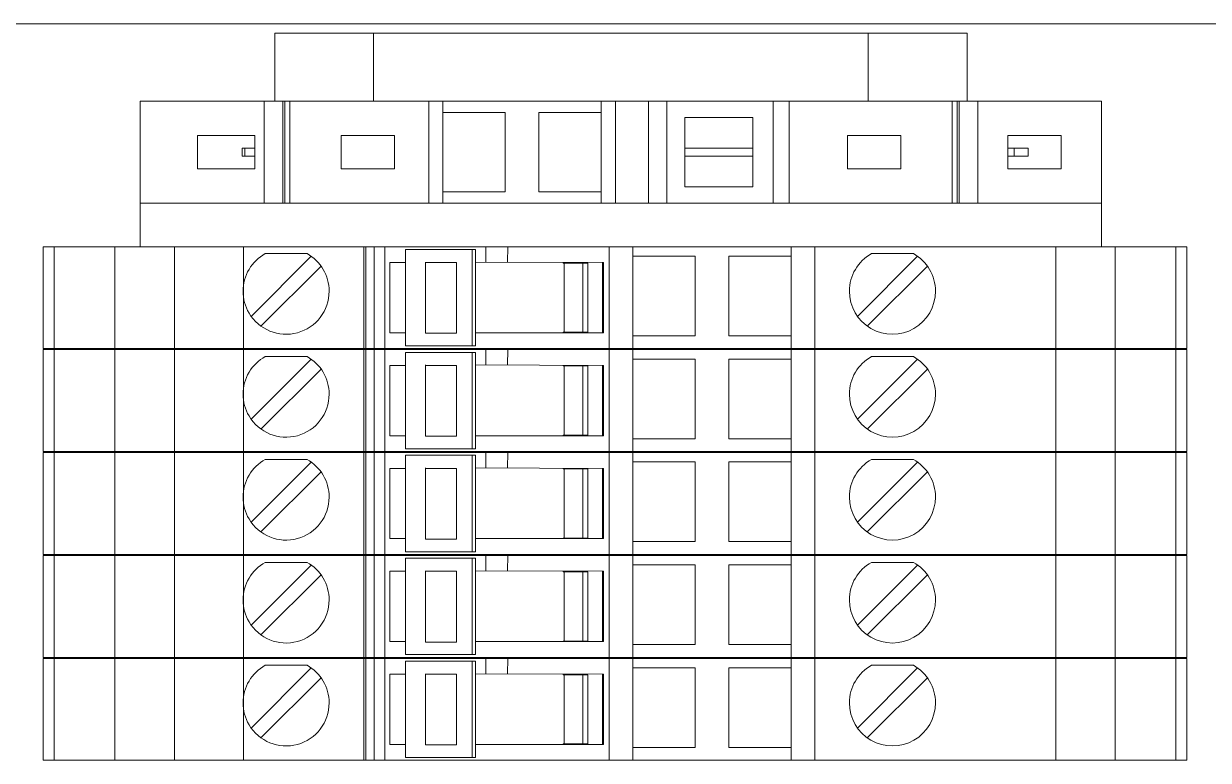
# Model space of a CAD drawing. Header units: millimetres. Extents: x 4962 to 7449, y 754 to 2938.
# Drawn here: x 5660.2 to 5720.1, y 2570.4 to 2607.6 of the extents above; entities that cross this region are included whole.
import ezdxf

# ---------------------------------------------------------------- set-up
doc = ezdxf.new("R2010")
doc.units = ezdxf.units.MM
doc.set_wipeout_variables(frame=1)
doc.layers.add('000-PI-Oprema', color=30, linetype='Continuous', lineweight=5)
doc.layers.add('002-PI-Kabelska kanalica', color=150, linetype='Continuous')

msp = doc.modelspace()

# ---------------------------------------------------------------- linework, layer by layer
at = {"color": 0, "linetype": 'ByBlock', "lineweight": 0}
for p, q in [((5672.896, 2603.669), (5672.896, 2607.11)), ((5672.896, 2607.11), (5707.896, 2607.11)), ((5677.896, 2607.11), (5677.896, 2603.669)), ((5702.896, 2607.11), (5702.896, 2603.669)), ((5707.896, 2607.11), (5707.896, 2603.669))]:
    msp.add_line(p, q, dxfattribs=at)
at = {"layer": '000-PI-Oprema', "color": 0, "linetype": 'ByBlock', "lineweight": 0}
for p, q in [((5661.196, 2591.169), (5661.196, 2596.319)), ((5661.744, 2596.319), (5661.744, 2591.169)), ((5664.821, 2591.169), (5664.821, 2596.319)), ((5672.413, 2595.969), (5672.413, 2595.969)), ((5674.53, 2595.969), (5672.413, 2595.969)), ((5674.53, 2595.969), (5674.53, 2595.969)), ((5703.063, 2595.969), (5705.18, 2595.969)), ((5703.063, 2595.969), (5703.063, 2595.969)), ((5705.18, 2595.969), (5705.18, 2595.969)), ((5715.373, 2591.169), (5715.373, 2596.319)), ((5718.449, 2596.319), (5718.449, 2591.169)), ((5718.996, 2591.169), (5718.996, 2596.319)), ((5674.742, 2595.834), (5671.706, 2592.799)), ((5672.201, 2592.304), (5675.237, 2595.339)), ((5674.742, 2595.834), (5674.742, 2595.834)), ((5675.237, 2595.339), (5675.237, 2595.339)), ((5677.396, 2592.769), (5677.396, 2595.369)), ((5677.396, 2595.369), (5677.396, 2595.369)), ((5679.509, 2595.519), (5678.721, 2595.519)), ((5678.721, 2595.519), (5678.721, 2595.519)), ((5678.721, 2591.969), (5678.721, 2595.519)), ((5680.516, 2591.944), (5680.516, 2595.544)), ((5682.083, 2595.519), (5680.516, 2595.519)), ((5682.083, 2595.519), (5682.083, 2591.994)), ((5689.521, 2595.519), (5683.038, 2595.544)), ((5683.038, 2595.494), (5683.038, 2591.994)), ((5687.471, 2595.519), (5687.471, 2595.494)), ((5688.471, 2595.494), (5687.471, 2595.494)), ((5687.535, 2591.994), (5687.535, 2595.494)), ((5688.471, 2591.969), (5688.471, 2595.519)), ((5688.721, 2595.494), (5688.471, 2595.494)), ((5688.721, 2595.494), (5688.721, 2595.494)), ((5688.721, 2591.994), (5688.721, 2595.494)), ((5689.471, 2595.519), (5689.471, 2591.969)), ((5689.521, 2595.519), (5689.521, 2595.519)), ((5689.521, 2591.969), (5689.521, 2595.519)), ((5690.996, 2595.844), (5690.996, 2595.844)), ((5690.996, 2595.844), (5694.146, 2595.844)), ((5694.146, 2595.844), (5694.146, 2591.819)), ((5694.146, 2595.844), (5694.146, 2595.844)), ((5695.846, 2591.819), (5695.846, 2595.844)), ((5695.846, 2595.844), (5695.846, 2595.844)), ((5695.846, 2595.844), (5698.996, 2595.844)), ((5698.996, 2595.844), (5698.996, 2595.844)), ((5700.196, 2595.369), (5700.196, 2592.769)), ((5700.196, 2595.369), (5700.196, 2595.369)), ((5705.392, 2595.834), (5702.356, 2592.799)), ((5702.851, 2592.304), (5705.887, 2595.339)), ((5671.706, 2592.799), (5671.706, 2592.799)), ((5672.201, 2592.304), (5672.201, 2592.304)), ((5677.396, 2592.769), (5677.396, 2592.769)), ((5700.196, 2592.769), (5700.196, 2592.769)), ((5679.509, 2591.969), (5678.721, 2591.969)), ((5678.721, 2591.969), (5678.721, 2591.969)), ((5680.516, 2591.944), (5681.925, 2591.944)), ((5681.925, 2591.944), (5682.083, 2591.944)), ((5682.083, 2591.994), (5682.083, 2591.944)), ((5683.038, 2591.309), (5683.038, 2591.994)), ((5689.521, 2591.969), (5683.038, 2591.969)), ((5688.471, 2591.994), (5687.471, 2591.994)), ((5687.471, 2591.994), (5687.471, 2591.969)), ((5688.721, 2591.994), (5688.471, 2591.994)), ((5688.721, 2591.994), (5688.721, 2591.994)), ((5689.521, 2591.969), (5689.521, 2591.969)), ((5690.996, 2591.819), (5690.996, 2591.819)), ((5694.146, 2591.819), (5690.996, 2591.819)), ((5694.146, 2591.819), (5694.146, 2591.819)), ((5698.996, 2591.819), (5695.846, 2591.819)), ((5695.846, 2591.819), (5695.846, 2591.819)), ((5698.996, 2591.819), (5698.996, 2591.819)), ((5661.196, 2591.169), (5671.596, 2591.169)), ((5661.196, 2585.969), (5661.196, 2591.119)), ((5683.571, 2591.119), (5661.196, 2591.119)), ((5661.744, 2591.119), (5661.744, 2585.969)), ((5664.821, 2585.969), (5664.821, 2591.119)), ((5667.821, 2585.969), (5667.821, 2591.119)), ((5671.321, 2585.969), (5671.321, 2591.119)), ((5689.796, 2591.169), (5671.596, 2591.169)), ((5677.396, 2585.969), (5677.396, 2591.119)), ((5677.496, 2591.169), (5677.496, 2591.169)), ((5677.496, 2591.119), (5677.496, 2591.119)), ((5677.496, 2591.119), (5677.496, 2585.969)), ((5677.924, 2591.119), (5677.924, 2585.969)), ((5678.466, 2585.969), (5678.466, 2591.119)), ((5682.88, 2591.309), (5679.509, 2591.309)), ((5679.509, 2591.309), (5679.509, 2591.309)), ((5680.146, 2591.169), (5680.146, 2591.169)), ((5680.146, 2591.119), (5680.146, 2591.119)), ((5683.038, 2591.309), (5682.88, 2591.309)), ((5683.571, 2591.119), (5683.571, 2591.119)), ((5683.571, 2591.119), (5683.576, 2591.119)), ((5683.571, 2590.342), (5683.571, 2591.119)), ((5683.576, 2591.119), (5684.671, 2591.119)), ((5684.671, 2591.119), (5684.668, 2590.338)), ((5684.671, 2591.119), (5684.671, 2591.119)), ((5689.796, 2591.119), (5684.671, 2591.119)), ((5685.196, 2591.169), (5685.196, 2591.169)), ((5685.196, 2591.119), (5685.196, 2591.119)), ((5690.996, 2591.169), (5689.796, 2591.169)), ((5690.996, 2591.119), (5689.796, 2591.119)), ((5689.796, 2591.119), (5689.796, 2585.969)), ((5690.996, 2591.169), (5698.996, 2591.169)), ((5690.996, 2591.169), (5690.996, 2591.169)), ((5690.996, 2591.119), (5690.996, 2591.119)), ((5690.996, 2591.119), (5698.996, 2591.119)), ((5690.996, 2591.119), (5690.996, 2585.969)), ((5700.196, 2591.169), (5698.996, 2591.169)), ((5698.996, 2591.169), (5698.996, 2591.169)), ((5698.996, 2591.119), (5698.996, 2591.119)), ((5700.196, 2591.119), (5698.996, 2591.119)), ((5698.996, 2585.969), (5698.996, 2591.119)), ((5718.996, 2591.169), (5700.196, 2591.169)), ((5718.996, 2591.119), (5700.196, 2591.119)), ((5700.196, 2585.969), (5700.196, 2591.119)), ((5712.373, 2585.969), (5712.373, 2591.119)), ((5715.373, 2585.969), (5715.373, 2591.119)), ((5718.996, 2591.169), (5718.314, 2591.169)), ((5718.449, 2591.119), (5718.449, 2585.969)), ((5718.996, 2585.969), (5718.996, 2591.119)), ((5674.742, 2590.634), (5671.706, 2587.599)), ((5672.413, 2590.769), (5672.413, 2590.769)), ((5674.53, 2590.769), (5672.413, 2590.769)), ((5674.53, 2590.769), (5674.53, 2590.769)), ((5674.742, 2590.634), (5674.742, 2590.634)), ((5682.88, 2590.979), (5679.509, 2590.979)), ((5679.509, 2586.109), (5679.509, 2590.979)), ((5679.509, 2590.979), (5679.509, 2590.979)), ((5683.038, 2590.979), (5682.88, 2590.979)), ((5682.88, 2590.979), (5682.88, 2586.109)), ((5683.038, 2590.979), (5683.038, 2590.294)), ((5690.996, 2590.644), (5690.996, 2590.644)), ((5690.996, 2590.644), (5694.146, 2590.644)), ((5694.146, 2590.644), (5694.146, 2586.619)), ((5694.146, 2590.644), (5694.146, 2590.644)), ((5695.846, 2586.619), (5695.846, 2590.644)), ((5695.846, 2590.644), (5695.846, 2590.644)), ((5695.846, 2590.644), (5698.996, 2590.644)), ((5698.996, 2590.644), (5698.996, 2590.644)), ((5705.392, 2590.634), (5702.356, 2587.599)), ((5703.063, 2590.769), (5705.18, 2590.769)), ((5703.063, 2590.769), (5703.063, 2590.769)), ((5705.18, 2590.769), (5705.18, 2590.769)), ((5672.201, 2587.104), (5675.237, 2590.139)), ((5675.237, 2590.139), (5675.237, 2590.139)), ((5677.396, 2587.569), (5677.396, 2590.169)), ((5677.396, 2590.169), (5677.396, 2590.169)), ((5679.509, 2590.319), (5678.721, 2590.319)), ((5678.721, 2590.319), (5678.721, 2590.319)), ((5678.721, 2586.769), (5678.721, 2590.319)), ((5680.516, 2586.744), (5680.516, 2590.344)), ((5682.083, 2590.319), (5680.516, 2590.319)), ((5682.083, 2590.319), (5682.083, 2586.794)), ((5689.521, 2590.319), (5683.038, 2590.344)), ((5683.038, 2590.294), (5683.038, 2586.794)), ((5687.471, 2590.319), (5687.471, 2590.294)), ((5688.471, 2590.294), (5687.471, 2590.294)), ((5687.535, 2586.794), (5687.535, 2590.294)), ((5688.471, 2586.769), (5688.471, 2590.319)), ((5688.721, 2590.294), (5688.471, 2590.294)), ((5688.721, 2590.294), (5688.721, 2590.294)), ((5688.721, 2586.794), (5688.721, 2590.294)), ((5689.471, 2590.319), (5689.471, 2586.769)), ((5689.521, 2590.319), (5689.521, 2590.319)), ((5689.521, 2586.769), (5689.521, 2590.319)), ((5700.196, 2590.169), (5700.196, 2587.569)), ((5700.196, 2590.169), (5700.196, 2590.169)), ((5702.851, 2587.104), (5705.887, 2590.139)), ((5671.706, 2587.599), (5671.706, 2587.599)), ((5677.396, 2587.569), (5677.396, 2587.569)), ((5700.196, 2587.569), (5700.196, 2587.569)), ((5672.201, 2587.104), (5672.201, 2587.104)), ((5679.509, 2586.769), (5678.721, 2586.769)), ((5678.721, 2586.769), (5678.721, 2586.769)), ((5680.516, 2586.744), (5681.925, 2586.744)), ((5681.925, 2586.744), (5682.083, 2586.744)), ((5682.083, 2586.794), (5682.083, 2586.744)), ((5683.038, 2586.109), (5683.038, 2586.794)), ((5689.521, 2586.769), (5683.038, 2586.769)), ((5688.471, 2586.794), (5687.471, 2586.794)), ((5687.471, 2586.794), (5687.471, 2586.769)), ((5688.721, 2586.794), (5688.471, 2586.794)), ((5688.721, 2586.794), (5688.721, 2586.794)), ((5689.521, 2586.769), (5689.521, 2586.769)), ((5690.996, 2586.619), (5690.996, 2586.619)), ((5694.146, 2586.619), (5690.996, 2586.619)), ((5694.146, 2586.619), (5694.146, 2586.619)), ((5698.996, 2586.619), (5695.846, 2586.619)), ((5695.846, 2586.619), (5695.846, 2586.619)), ((5698.996, 2586.619), (5698.996, 2586.619)), ((5661.196, 2585.969), (5671.596, 2585.969)), ((5661.196, 2580.769), (5661.196, 2585.919)), ((5683.571, 2585.919), (5661.196, 2585.919)), ((5661.744, 2585.919), (5661.744, 2580.769)), ((5664.821, 2580.769), (5664.821, 2585.919)), ((5667.821, 2580.769), (5667.821, 2585.919)), ((5671.321, 2580.769), (5671.321, 2585.919)), ((5689.796, 2585.969), (5671.596, 2585.969)), ((5677.396, 2580.769), (5677.396, 2585.919)), ((5677.496, 2585.969), (5677.496, 2585.969)), ((5677.496, 2585.919), (5677.496, 2585.919)), ((5677.496, 2585.919), (5677.496, 2580.769)), ((5677.924, 2585.919), (5677.924, 2580.769)), ((5678.466, 2580.769), (5678.466, 2585.919)), ((5682.88, 2586.109), (5679.509, 2586.109)), ((5679.509, 2586.109), (5679.509, 2586.109)), ((5682.88, 2585.779), (5679.509, 2585.779)), ((5679.509, 2580.909), (5679.509, 2585.779)), ((5679.509, 2585.779), (5679.509, 2585.779)), ((5680.146, 2585.969), (5680.146, 2585.969)), ((5680.146, 2585.919), (5680.146, 2585.919)), ((5683.038, 2586.109), (5682.88, 2586.109)), ((5683.038, 2585.779), (5682.88, 2585.779)), ((5682.88, 2585.779), (5682.88, 2580.909)), ((5683.038, 2585.779), (5683.038, 2585.094)), ((5683.571, 2585.919), (5683.571, 2585.919)), ((5683.571, 2585.919), (5683.576, 2585.919)), ((5683.571, 2585.142), (5683.571, 2585.919)), ((5683.576, 2585.919), (5684.671, 2585.919)), ((5684.671, 2585.919), (5684.668, 2585.138)), ((5684.671, 2585.919), (5684.671, 2585.919)), ((5689.796, 2585.919), (5684.671, 2585.919)), ((5685.196, 2585.969), (5685.196, 2585.969)), ((5685.196, 2585.919), (5685.196, 2585.919)), ((5690.996, 2585.969), (5689.796, 2585.969)), ((5690.996, 2585.919), (5689.796, 2585.919)), ((5689.796, 2585.919), (5689.796, 2580.769)), ((5690.996, 2585.969), (5698.996, 2585.969)), ((5690.996, 2585.969), (5690.996, 2585.969)), ((5690.996, 2585.919), (5690.996, 2585.919)), ((5690.996, 2585.919), (5698.996, 2585.919)), ((5690.996, 2585.919), (5690.996, 2580.769)), ((5700.196, 2585.969), (5698.996, 2585.969)), ((5698.996, 2585.969), (5698.996, 2585.969)), ((5698.996, 2585.919), (5698.996, 2585.919)), ((5700.196, 2585.919), (5698.996, 2585.919)), ((5698.996, 2580.769), (5698.996, 2585.919)), ((5718.996, 2585.969), (5700.196, 2585.969)), ((5718.996, 2585.919), (5700.196, 2585.919)), ((5700.196, 2580.769), (5700.196, 2585.919)), ((5712.373, 2580.769), (5712.373, 2585.919)), ((5715.373, 2580.769), (5715.373, 2585.919)), ((5718.996, 2585.969), (5718.314, 2585.969)), ((5718.449, 2585.919), (5718.449, 2580.769)), ((5718.996, 2580.769), (5718.996, 2585.919)), ((5674.742, 2585.434), (5671.706, 2582.399)), ((5672.413, 2585.569), (5672.413, 2585.569)), ((5674.53, 2585.569), (5672.413, 2585.569)), ((5674.53, 2585.569), (5674.53, 2585.569)), ((5674.742, 2585.434), (5674.742, 2585.434)), ((5679.509, 2585.119), (5678.721, 2585.119)), ((5678.721, 2585.119), (5678.721, 2585.119)), ((5678.721, 2581.569), (5678.721, 2585.119)), ((5680.516, 2581.544), (5680.516, 2585.144)), ((5682.083, 2585.119), (5680.516, 2585.119)), ((5682.083, 2585.119), (5682.083, 2581.594)), ((5689.521, 2585.119), (5683.038, 2585.144)), ((5683.038, 2585.094), (5683.038, 2581.594)), ((5687.471, 2585.119), (5687.471, 2585.094)), ((5688.471, 2585.094), (5687.471, 2585.094)), ((5687.535, 2581.594), (5687.535, 2585.094)), ((5688.471, 2581.569), (5688.471, 2585.119)), ((5688.721, 2585.094), (5688.471, 2585.094)), ((5688.721, 2585.094), (5688.721, 2585.094)), ((5688.721, 2581.594), (5688.721, 2585.094)), ((5689.471, 2585.119), (5689.471, 2581.569)), ((5689.521, 2585.119), (5689.521, 2585.119)), ((5689.521, 2581.569), (5689.521, 2585.119)), ((5690.996, 2585.444), (5690.996, 2585.444)), ((5690.996, 2585.444), (5694.146, 2585.444)), ((5694.146, 2585.444), (5694.146, 2581.419)), ((5694.146, 2585.444), (5694.146, 2585.444)), ((5695.846, 2581.419), (5695.846, 2585.444)), ((5695.846, 2585.444), (5695.846, 2585.444)), ((5695.846, 2585.444), (5698.996, 2585.444)), ((5698.996, 2585.444), (5698.996, 2585.444)), ((5705.392, 2585.434), (5702.356, 2582.399)), ((5703.063, 2585.569), (5705.18, 2585.569)), ((5703.063, 2585.569), (5703.063, 2585.569)), ((5705.18, 2585.569), (5705.18, 2585.569)), ((5672.201, 2581.904), (5675.237, 2584.939)), ((5675.237, 2584.939), (5675.237, 2584.939)), ((5677.396, 2582.369), (5677.396, 2584.969)), ((5677.396, 2584.969), (5677.396, 2584.969)), ((5700.196, 2584.969), (5700.196, 2582.369)), ((5700.196, 2584.969), (5700.196, 2584.969)), ((5702.851, 2581.904), (5705.887, 2584.939)), ((5671.706, 2582.399), (5671.706, 2582.399)), ((5677.396, 2582.369), (5677.396, 2582.369)), ((5700.196, 2582.369), (5700.196, 2582.369)), ((5672.201, 2581.904), (5672.201, 2581.904)), ((5679.509, 2581.569), (5678.721, 2581.569)), ((5678.721, 2581.569), (5678.721, 2581.569)), ((5680.516, 2581.544), (5681.925, 2581.544)), ((5681.925, 2581.544), (5682.083, 2581.544)), ((5682.083, 2581.594), (5682.083, 2581.544)), ((5683.038, 2580.909), (5683.038, 2581.594)), ((5689.521, 2581.569), (5683.038, 2581.569)), ((5688.471, 2581.594), (5687.471, 2581.594)), ((5687.471, 2581.594), (5687.471, 2581.569)), ((5688.721, 2581.594), (5688.471, 2581.594)), ((5688.721, 2581.594), (5688.721, 2581.594)), ((5689.521, 2581.569), (5689.521, 2581.569)), ((5682.88, 2580.909), (5679.509, 2580.909)), ((5679.509, 2580.909), (5679.509, 2580.909)), ((5683.038, 2580.909), (5682.88, 2580.909)), ((5690.996, 2581.419), (5690.996, 2581.419)), ((5694.146, 2581.419), (5690.996, 2581.419)), ((5694.146, 2581.419), (5694.146, 2581.419)), ((5698.996, 2581.419), (5695.846, 2581.419)), ((5695.846, 2581.419), (5695.846, 2581.419)), ((5698.996, 2581.419), (5698.996, 2581.419)), ((5661.196, 2580.769), (5671.596, 2580.769)), ((5661.196, 2575.569), (5661.196, 2580.719)), ((5683.571, 2580.719), (5661.196, 2580.719)), ((5661.744, 2580.719), (5661.744, 2575.569)), ((5664.821, 2575.569), (5664.821, 2580.719)), ((5667.821, 2575.569), (5667.821, 2580.719)), ((5671.321, 2575.569), (5671.321, 2580.719)), ((5689.796, 2580.769), (5671.596, 2580.769)), ((5672.413, 2580.369), (5672.413, 2580.369)), ((5674.53, 2580.369), (5672.413, 2580.369)), ((5674.53, 2580.369), (5674.53, 2580.369)), ((5677.396, 2575.569), (5677.396, 2580.719)), ((5677.496, 2580.769), (5677.496, 2580.769)), ((5677.496, 2580.719), (5677.496, 2580.719)), ((5677.496, 2580.719), (5677.496, 2575.569)), ((5677.924, 2580.719), (5677.924, 2575.569)), ((5678.466, 2575.569), (5678.466, 2580.719)), ((5682.88, 2580.579), (5679.509, 2580.579)), ((5679.509, 2575.709), (5679.509, 2580.579)), ((5679.509, 2580.579), (5679.509, 2580.579)), ((5680.146, 2580.769), (5680.146, 2580.769)), ((5680.146, 2580.719), (5680.146, 2580.719)), ((5683.038, 2580.579), (5682.88, 2580.579)), ((5682.88, 2580.579), (5682.88, 2575.709)), ((5683.038, 2580.579), (5683.038, 2579.894)), ((5683.571, 2580.719), (5683.571, 2580.719)), ((5683.571, 2580.719), (5683.576, 2580.719)), ((5683.571, 2579.942), (5683.571, 2580.719)), ((5683.576, 2580.719), (5684.671, 2580.719)), ((5684.671, 2580.719), (5684.668, 2579.938)), ((5684.671, 2580.719), (5684.671, 2580.719)), ((5689.796, 2580.719), (5684.671, 2580.719)), ((5685.196, 2580.769), (5685.196, 2580.769)), ((5685.196, 2580.719), (5685.196, 2580.719)), ((5690.996, 2580.769), (5689.796, 2580.769)), ((5690.996, 2580.719), (5689.796, 2580.719)), ((5689.796, 2580.719), (5689.796, 2575.569)), ((5690.996, 2580.769), (5698.996, 2580.769)), ((5690.996, 2580.769), (5690.996, 2580.769)), ((5690.996, 2580.719), (5690.996, 2580.719)), ((5690.996, 2580.719), (5698.996, 2580.719)), ((5690.996, 2580.719), (5690.996, 2575.569)), ((5700.196, 2580.769), (5698.996, 2580.769)), ((5698.996, 2580.769), (5698.996, 2580.769)), ((5698.996, 2580.719), (5698.996, 2580.719)), ((5700.196, 2580.719), (5698.996, 2580.719)), ((5698.996, 2575.569), (5698.996, 2580.719)), ((5718.996, 2580.769), (5700.196, 2580.769)), ((5718.996, 2580.719), (5700.196, 2580.719)), ((5700.196, 2575.569), (5700.196, 2580.719)), ((5703.063, 2580.369), (5705.18, 2580.369)), ((5703.063, 2580.369), (5703.063, 2580.369)), ((5705.18, 2580.369), (5705.18, 2580.369)), ((5712.373, 2575.569), (5712.373, 2580.719)), ((5715.373, 2575.569), (5715.373, 2580.719)), ((5718.996, 2580.769), (5718.314, 2580.769)), ((5718.449, 2580.719), (5718.449, 2575.569)), ((5718.996, 2575.569), (5718.996, 2580.719)), ((5674.742, 2580.234), (5671.706, 2577.199)), ((5672.201, 2576.704), (5675.237, 2579.739)), ((5674.742, 2580.234), (5674.742, 2580.234)), ((5675.237, 2579.739), (5675.237, 2579.739)), ((5677.396, 2577.169), (5677.396, 2579.769)), ((5677.396, 2579.769), (5677.396, 2579.769)), ((5679.509, 2579.919), (5678.721, 2579.919)), ((5678.721, 2579.919), (5678.721, 2579.919)), ((5678.721, 2576.369), (5678.721, 2579.919)), ((5680.516, 2576.344), (5680.516, 2579.944)), ((5682.083, 2579.919), (5680.516, 2579.919)), ((5682.083, 2579.919), (5682.083, 2576.394)), ((5689.521, 2579.919), (5683.038, 2579.944)), ((5683.038, 2579.894), (5683.038, 2576.394)), ((5687.471, 2579.919), (5687.471, 2579.894)), ((5688.471, 2579.894), (5687.471, 2579.894)), ((5687.535, 2576.394), (5687.535, 2579.894)), ((5688.471, 2576.369), (5688.471, 2579.919)), ((5688.721, 2579.894), (5688.471, 2579.894)), ((5688.721, 2579.894), (5688.721, 2579.894)), ((5688.721, 2576.394), (5688.721, 2579.894)), ((5689.471, 2579.919), (5689.471, 2576.369)), ((5689.521, 2579.919), (5689.521, 2579.919)), ((5689.521, 2576.369), (5689.521, 2579.919)), ((5690.996, 2580.244), (5690.996, 2580.244)), ((5690.996, 2580.244), (5694.146, 2580.244)), ((5694.146, 2580.244), (5694.146, 2576.219)), ((5694.146, 2580.244), (5694.146, 2580.244)), ((5695.846, 2576.219), (5695.846, 2580.244)), ((5695.846, 2580.244), (5695.846, 2580.244)), ((5695.846, 2580.244), (5698.996, 2580.244)), ((5698.996, 2580.244), (5698.996, 2580.244)), ((5700.196, 2579.769), (5700.196, 2577.169)), ((5700.196, 2579.769), (5700.196, 2579.769)), ((5705.392, 2580.234), (5702.356, 2577.199)), ((5702.851, 2576.704), (5705.887, 2579.739)), ((5671.706, 2577.199), (5671.706, 2577.199)), ((5672.201, 2576.704), (5672.201, 2576.704)), ((5677.396, 2577.169), (5677.396, 2577.169)), ((5700.196, 2577.169), (5700.196, 2577.169)), ((5679.509, 2576.369), (5678.721, 2576.369)), ((5678.721, 2576.369), (5678.721, 2576.369)), ((5680.516, 2576.344), (5681.925, 2576.344)), ((5681.925, 2576.344), (5682.083, 2576.344)), ((5682.083, 2576.394), (5682.083, 2576.344)), ((5683.038, 2575.709), (5683.038, 2576.394)), ((5689.521, 2576.369), (5683.038, 2576.369)), ((5688.471, 2576.394), (5687.471, 2576.394)), ((5687.471, 2576.394), (5687.471, 2576.369)), ((5688.721, 2576.394), (5688.471, 2576.394)), ((5688.721, 2576.394), (5688.721, 2576.394)), ((5689.521, 2576.369), (5689.521, 2576.369)), ((5690.996, 2576.219), (5690.996, 2576.219)), ((5694.146, 2576.219), (5690.996, 2576.219)), ((5694.146, 2576.219), (5694.146, 2576.219)), ((5698.996, 2576.219), (5695.846, 2576.219)), ((5695.846, 2576.219), (5695.846, 2576.219)), ((5698.996, 2576.219), (5698.996, 2576.219)), ((5661.196, 2575.569), (5671.596, 2575.569)), ((5661.196, 2570.369), (5661.196, 2575.519)), ((5683.571, 2575.519), (5661.196, 2575.519)), ((5661.744, 2575.519), (5661.744, 2570.369)), ((5664.821, 2570.369), (5664.821, 2575.519)), ((5667.821, 2570.369), (5667.821, 2575.519)), ((5671.321, 2570.369), (5671.321, 2575.519)), ((5689.796, 2575.569), (5671.596, 2575.569)), ((5677.396, 2570.369), (5677.396, 2575.519)), ((5677.496, 2575.569), (5677.496, 2575.569)), ((5677.496, 2575.519), (5677.496, 2575.519)), ((5677.496, 2575.519), (5677.496, 2570.369)), ((5677.924, 2575.519), (5677.924, 2570.369)), ((5678.466, 2570.369), (5678.466, 2575.519)), ((5682.88, 2575.709), (5679.509, 2575.709)), ((5679.509, 2575.709), (5679.509, 2575.709)), ((5680.146, 2575.569), (5680.146, 2575.569)), ((5680.146, 2575.519), (5680.146, 2575.519)), ((5683.038, 2575.709), (5682.88, 2575.709)), ((5683.571, 2575.519), (5683.571, 2575.519)), ((5683.571, 2575.519), (5683.576, 2575.519)), ((5683.571, 2574.742), (5683.571, 2575.519)), ((5683.576, 2575.519), (5684.671, 2575.519)), ((5684.671, 2575.519), (5684.668, 2574.738)), ((5684.671, 2575.519), (5684.671, 2575.519)), ((5689.796, 2575.519), (5684.671, 2575.519)), ((5685.196, 2575.569), (5685.196, 2575.569)), ((5685.196, 2575.519), (5685.196, 2575.519)), ((5690.996, 2575.569), (5689.796, 2575.569)), ((5690.996, 2575.519), (5689.796, 2575.519)), ((5689.796, 2575.519), (5689.796, 2570.369)), ((5690.996, 2575.569), (5698.996, 2575.569)), ((5690.996, 2575.569), (5690.996, 2575.569)), ((5690.996, 2575.519), (5690.996, 2575.519)), ((5690.996, 2575.519), (5698.996, 2575.519)), ((5690.996, 2575.519), (5690.996, 2570.369)), ((5700.196, 2575.569), (5698.996, 2575.569)), ((5698.996, 2575.569), (5698.996, 2575.569)), ((5698.996, 2575.519), (5698.996, 2575.519)), ((5700.196, 2575.519), (5698.996, 2575.519)), ((5698.996, 2570.369), (5698.996, 2575.519)), ((5718.996, 2575.569), (5700.196, 2575.569)), ((5718.996, 2575.519), (5700.196, 2575.519)), ((5700.196, 2570.369), (5700.196, 2575.519)), ((5712.373, 2570.369), (5712.373, 2575.519)), ((5715.373, 2570.369), (5715.373, 2575.519)), ((5718.996, 2575.569), (5718.314, 2575.569)), ((5718.449, 2575.519), (5718.449, 2570.369)), ((5718.996, 2570.369), (5718.996, 2575.519)), ((5674.742, 2575.034), (5671.706, 2571.999)), ((5672.413, 2575.169), (5672.413, 2575.169)), ((5674.53, 2575.169), (5672.413, 2575.169)), ((5674.53, 2575.169), (5674.53, 2575.169)), ((5674.742, 2575.034), (5674.742, 2575.034)), ((5682.88, 2575.379), (5679.509, 2575.379)), ((5679.509, 2570.509), (5679.509, 2575.379)), ((5679.509, 2575.379), (5679.509, 2575.379)), ((5683.038, 2575.379), (5682.88, 2575.379)), ((5682.88, 2575.379), (5682.88, 2570.509)), ((5683.038, 2575.379), (5683.038, 2574.694)), ((5690.996, 2575.044), (5690.996, 2575.044)), ((5690.996, 2575.044), (5694.146, 2575.044)), ((5694.146, 2575.044), (5694.146, 2571.019)), ((5694.146, 2575.044), (5694.146, 2575.044)), ((5695.846, 2571.019), (5695.846, 2575.044)), ((5695.846, 2575.044), (5695.846, 2575.044)), ((5695.846, 2575.044), (5698.996, 2575.044)), ((5698.996, 2575.044), (5698.996, 2575.044)), ((5705.392, 2575.034), (5702.356, 2571.999)), ((5703.063, 2575.169), (5705.18, 2575.169)), ((5703.063, 2575.169), (5703.063, 2575.169)), ((5705.18, 2575.169), (5705.18, 2575.169)), ((5672.201, 2571.504), (5675.237, 2574.539)), ((5675.237, 2574.539), (5675.237, 2574.539)), ((5677.396, 2571.969), (5677.396, 2574.569)), ((5677.396, 2574.569), (5677.396, 2574.569)), ((5679.509, 2574.719), (5678.721, 2574.719)), ((5678.721, 2574.719), (5678.721, 2574.719)), ((5678.721, 2571.169), (5678.721, 2574.719)), ((5680.516, 2571.144), (5680.516, 2574.744)), ((5682.083, 2574.719), (5680.516, 2574.719)), ((5682.083, 2574.719), (5682.083, 2571.194)), ((5689.521, 2574.719), (5683.038, 2574.744)), ((5683.038, 2574.694), (5683.038, 2571.194)), ((5687.471, 2574.719), (5687.471, 2574.694)), ((5688.471, 2574.694), (5687.471, 2574.694)), ((5687.535, 2571.194), (5687.535, 2574.694)), ((5688.471, 2571.169), (5688.471, 2574.719)), ((5688.721, 2574.694), (5688.471, 2574.694)), ((5688.721, 2574.694), (5688.721, 2574.694)), ((5688.721, 2571.194), (5688.721, 2574.694)), ((5689.471, 2574.719), (5689.471, 2571.169)), ((5689.521, 2574.719), (5689.521, 2574.719)), ((5689.521, 2571.169), (5689.521, 2574.719)), ((5700.196, 2574.569), (5700.196, 2571.969)), ((5700.196, 2574.569), (5700.196, 2574.569)), ((5702.851, 2571.504), (5705.887, 2574.539)), ((5671.706, 2571.999), (5671.706, 2571.999)), ((5677.396, 2571.969), (5677.396, 2571.969)), ((5700.196, 2571.969), (5700.196, 2571.969)), ((5672.201, 2571.504), (5672.201, 2571.504)), ((5679.509, 2571.169), (5678.721, 2571.169)), ((5678.721, 2571.169), (5678.721, 2571.169)), ((5680.516, 2571.144), (5681.925, 2571.144)), ((5681.925, 2571.144), (5682.083, 2571.144)), ((5682.083, 2571.194), (5682.083, 2571.144)), ((5683.038, 2570.509), (5683.038, 2571.194)), ((5689.521, 2571.169), (5683.038, 2571.169)), ((5688.471, 2571.194), (5687.471, 2571.194)), ((5687.471, 2571.194), (5687.471, 2571.169)), ((5688.721, 2571.194), (5688.471, 2571.194)), ((5688.721, 2571.194), (5688.721, 2571.194)), ((5689.521, 2571.169), (5689.521, 2571.169)), ((5690.996, 2571.019), (5690.996, 2571.019)), ((5694.146, 2571.019), (5690.996, 2571.019)), ((5694.146, 2571.019), (5694.146, 2571.019)), ((5698.996, 2571.019), (5695.846, 2571.019)), ((5695.846, 2571.019), (5695.846, 2571.019)), ((5698.996, 2571.019), (5698.996, 2571.019)), ((5661.196, 2570.369), (5671.596, 2570.369)), ((5689.796, 2570.369), (5671.596, 2570.369)), ((5677.496, 2570.369), (5677.496, 2570.369)), ((5682.88, 2570.509), (5679.509, 2570.509)), ((5679.509, 2570.509), (5679.509, 2570.509)), ((5680.146, 2570.369), (5680.146, 2570.369)), ((5683.038, 2570.509), (5682.88, 2570.509)), ((5685.196, 2570.369), (5685.196, 2570.369)), ((5690.996, 2570.369), (5689.796, 2570.369)), ((5690.996, 2570.369), (5698.996, 2570.369)), ((5690.996, 2570.369), (5690.996, 2570.369)), ((5700.196, 2570.369), (5698.996, 2570.369)), ((5698.996, 2570.369), (5698.996, 2570.369)), ((5718.996, 2570.369), (5700.196, 2570.369)), ((5718.996, 2570.369), (5718.314, 2570.369))]:
    msp.add_line(p, q, dxfattribs=at)
for centre, start, end in [((5673.471, 2594.069), 119.12459, 149.54968), ((5673.471, 2594.069), 0.00002, 60.87541), ((5704.121, 2594.069), 119.12459, 179.99998), ((5704.121, 2594.069), 0.00002, 60.87541), ((5673.471, 2594.069), 210.45028, 0.00002), ((5704.121, 2594.069), 179.99998, 0.00002), ((5673.471, 2588.869), 119.12459, 149.54968), ((5673.471, 2588.869), 0.00002, 60.87541), ((5704.121, 2588.869), 119.12459, 179.99998), ((5704.121, 2588.869), 0.00002, 60.87541), ((5673.471, 2588.869), 210.45028, 0.00002), ((5704.121, 2588.869), 179.99998, 0.00002), ((5673.471, 2583.669), 119.12459, 149.54968), ((5673.471, 2583.669), 0.00002, 60.87541), ((5704.121, 2583.669), 119.12459, 179.99998), ((5704.121, 2583.669), 0.00002, 60.87541), ((5673.471, 2583.669), 210.45028, 0.00002), ((5704.121, 2583.669), 179.99998, 0.00002), ((5673.471, 2578.469), 119.12459, 149.54968), ((5673.471, 2578.469), 0.00002, 60.87541), ((5704.121, 2578.469), 119.12459, 179.99998), ((5704.121, 2578.469), 0.00002, 60.87541), ((5673.471, 2578.469), 210.45028, 0.00002), ((5704.121, 2578.469), 179.99998, 0.00002), ((5673.471, 2573.269), 119.12459, 149.54968), ((5673.471, 2573.269), 0.00002, 60.87541), ((5704.121, 2573.269), 119.12459, 179.99998), ((5704.121, 2573.269), 0.00002, 60.87541), ((5673.471, 2573.269), 210.45028, 0.00002), ((5704.121, 2573.269), 179.99998, 0.00002)]:
    msp.add_arc(centre, 2.175, start, end, dxfattribs=at)
for centre, start_param, end_param in [((5673.471, 2594.069), -2.102255, -1.570796), ((5673.471, 2594.069), -1.570796, -1.039338), ((5673.471, 2588.869), -2.102255, -1.570796), ((5673.471, 2588.869), -1.570796, -1.039338), ((5673.471, 2583.669), -2.102255, -1.570796), ((5673.471, 2583.669), -1.570796, -1.039338), ((5673.471, 2578.469), -2.102255, -1.570796), ((5673.471, 2578.469), -1.570796, -1.039338), ((5673.471, 2573.269), -2.102255, -1.570796), ((5673.471, 2573.269), -1.570796, -1.039338)]:
    msp.add_ellipse(centre, major_axis=(0, -2.175), ratio=1, start_param=start_param, end_param=end_param, dxfattribs=at)
at = {"layer": '002-PI-Kabelska kanalica', "color": 0, "linetype": 'ByBlock', "lineweight": 0}
msp.add_line((5236.271, 2607.585), (7279.271, 2607.585), dxfattribs=at)

# ---------------------------------------------------------------- next in the draw order: wipeouts: each hides what was drawn before it
at = {"color": 7}
msp.add_wipeout([(5666.096, 2596.319), (5714.696, 2596.319), (5714.696, 2603.669), (5666.096, 2603.669)], dxfattribs=at).dxf.layer = '000-PI-Oprema'

# ---------------------------------------------------------------- next in the draw order: linework, layer by layer
at = {"layer": '000-PI-Oprema', "color": 7}
for p, q in [((5666.096, 2596.319), (5666.096, 2603.669)), ((5672.362, 2603.669), (5672.362, 2598.519)), ((5673.298, 2603.669), (5673.298, 2598.519)), ((5673.399, 2598.519), (5673.399, 2603.669)), ((5673.657, 2598.519), (5673.657, 2603.669)), ((5680.678, 2603.669), (5680.678, 2598.519)), ((5681.396, 2603.669), (5681.396, 2603.094)), ((5689.396, 2603.094), (5689.396, 2603.669)), ((5690.115, 2603.669), (5690.115, 2598.519)), ((5691.787, 2598.519), (5691.787, 2603.669)), ((5692.712, 2598.519), (5692.712, 2603.669)), ((5698.086, 2598.519), (5698.086, 2603.669)), ((5698.906, 2603.669), (5698.906, 2598.519)), ((5707.136, 2598.519), (5707.136, 2603.669)), ((5707.394, 2603.669), (5707.394, 2598.519)), ((5707.494, 2603.669), (5707.494, 2598.519)), ((5708.431, 2603.669), (5708.431, 2598.519)), ((5714.696, 2603.669), (5714.696, 2596.319)), ((5681.396, 2603.094), (5681.396, 2599.094)), ((5684.546, 2603.094), (5681.396, 2603.094)), ((5684.546, 2599.094), (5684.546, 2603.094)), ((5686.246, 2603.094), (5686.246, 2599.094)), ((5689.396, 2603.094), (5686.246, 2603.094)), ((5689.396, 2599.094), (5689.396, 2603.094)), ((5697.071, 2602.844), (5693.621, 2602.844)), ((5693.621, 2602.844), (5693.621, 2601.294)), ((5697.071, 2601.294), (5697.071, 2602.844)), ((5668.996, 2601.944), (5668.996, 2600.244)), ((5671.896, 2601.944), (5668.996, 2601.944)), ((5671.896, 2601.294), (5671.896, 2601.944)), ((5676.246, 2601.944), (5676.246, 2600.244)), ((5678.946, 2601.944), (5676.246, 2601.944)), ((5678.946, 2600.244), (5678.946, 2601.944)), ((5701.846, 2601.944), (5701.846, 2600.244)), ((5704.546, 2601.944), (5701.846, 2601.944)), ((5704.546, 2600.244), (5704.546, 2601.944)), ((5712.646, 2601.944), (5709.946, 2601.944)), ((5709.946, 2601.944), (5709.946, 2601.294)), ((5712.646, 2600.244), (5712.646, 2601.944)), ((5671.382, 2601.294), (5671.251, 2601.294)), ((5671.251, 2601.294), (5671.251, 2600.894)), ((5671.382, 2601.294), (5671.896, 2601.294)), ((5671.382, 2600.894), (5671.382, 2601.294)), ((5671.896, 2600.894), (5671.896, 2601.294)), ((5693.621, 2601.294), (5697.071, 2601.294)), ((5693.621, 2601.294), (5693.621, 2600.894)), ((5697.071, 2600.894), (5697.071, 2601.294)), ((5709.946, 2601.294), (5710.282, 2601.294)), ((5709.946, 2601.294), (5709.946, 2600.894)), ((5710.982, 2601.294), (5710.282, 2601.294)), ((5710.282, 2600.894), (5710.282, 2601.294)), ((5710.982, 2600.894), (5710.982, 2601.294)), ((5671.382, 2600.894), (5671.251, 2600.894)), ((5671.382, 2600.894), (5671.896, 2600.894)), ((5671.896, 2600.244), (5671.896, 2600.894)), ((5693.621, 2600.894), (5697.071, 2600.894)), ((5693.621, 2600.894), (5693.621, 2599.344)), ((5697.071, 2599.344), (5697.071, 2600.894)), ((5709.946, 2600.894), (5709.946, 2600.244)), ((5709.946, 2600.894), (5710.282, 2600.894)), ((5710.982, 2600.894), (5710.282, 2600.894)), ((5668.996, 2600.244), (5671.896, 2600.244)), ((5676.246, 2600.244), (5678.946, 2600.244)), ((5701.846, 2600.244), (5704.546, 2600.244)), ((5709.946, 2600.244), (5712.646, 2600.244)), ((5681.396, 2599.094), (5681.396, 2598.519)), ((5681.396, 2599.094), (5684.546, 2599.094)), ((5686.246, 2599.094), (5689.396, 2599.094)), ((5689.396, 2598.519), (5689.396, 2599.094)), ((5693.621, 2599.344), (5697.071, 2599.344)), ((5672.362, 2598.519), (5666.096, 2598.519)), ((5673.298, 2598.519), (5672.362, 2598.519)), ((5673.399, 2598.519), (5673.298, 2598.519)), ((5673.657, 2598.519), (5673.399, 2598.519)), ((5680.678, 2598.519), (5673.657, 2598.519)), ((5680.678, 2598.519), (5681.396, 2598.519)), ((5681.396, 2598.519), (5689.396, 2598.519)), ((5689.396, 2598.519), (5690.115, 2598.519)), ((5690.115, 2598.519), (5691.787, 2598.519)), ((5692.712, 2598.519), (5691.787, 2598.519)), ((5698.086, 2598.519), (5692.712, 2598.519)), ((5698.906, 2598.519), (5698.086, 2598.519)), ((5698.906, 2598.519), (5707.136, 2598.519)), ((5707.136, 2598.519), (5707.394, 2598.519)), ((5707.394, 2598.519), (5707.494, 2598.519)), ((5708.431, 2598.519), (5707.494, 2598.519)), ((5708.431, 2598.519), (5714.696, 2598.519)), ((5714.696, 2596.319), (5666.096, 2596.319))]:
    msp.add_line(p, q, dxfattribs=at)
at = {"layer": '000-PI-Oprema', "color": 7, "ltscale": 0.25}
msp.add_line((5666.096, 2603.669), (5714.696, 2603.669), dxfattribs=at)
at = {"layer": '000-PI-Oprema', "color": 0, "linetype": 'ByBlock', "lineweight": 0}
for p, q in [((5683.571, 2596.319), (5661.196, 2596.319)), ((5667.821, 2591.169), (5667.821, 2596.319)), ((5671.321, 2591.169), (5671.321, 2596.319)), ((5677.396, 2591.169), (5677.396, 2596.319)), ((5677.496, 2596.319), (5677.496, 2596.319)), ((5677.496, 2596.319), (5677.496, 2591.169)), ((5677.924, 2596.319), (5677.924, 2591.169)), ((5678.466, 2591.169), (5678.466, 2596.319)), ((5682.88, 2596.179), (5679.509, 2596.179)), ((5679.509, 2591.309), (5679.509, 2596.179)), ((5679.509, 2596.179), (5679.509, 2596.179)), ((5680.146, 2596.319), (5680.146, 2596.319)), ((5683.038, 2596.179), (5682.88, 2596.179)), ((5682.88, 2596.179), (5682.88, 2591.309)), ((5683.038, 2596.179), (5683.038, 2595.494)), ((5683.571, 2596.319), (5683.571, 2596.319)), ((5683.571, 2596.319), (5683.576, 2596.319)), ((5683.571, 2595.542), (5683.571, 2596.319)), ((5683.576, 2596.319), (5684.671, 2596.319)), ((5684.671, 2596.319), (5684.668, 2595.538)), ((5684.671, 2596.319), (5684.671, 2596.319)), ((5689.796, 2596.319), (5684.671, 2596.319)), ((5685.196, 2596.319), (5685.196, 2596.319)), ((5690.996, 2596.319), (5689.796, 2596.319)), ((5689.796, 2596.319), (5689.796, 2591.169)), ((5690.996, 2596.319), (5690.996, 2596.319)), ((5690.996, 2596.319), (5698.996, 2596.319)), ((5690.996, 2596.319), (5690.996, 2591.169)), ((5698.996, 2596.319), (5698.996, 2596.319)), ((5700.196, 2596.319), (5698.996, 2596.319)), ((5698.996, 2591.169), (5698.996, 2596.319)), ((5718.996, 2596.319), (5700.196, 2596.319)), ((5700.196, 2591.169), (5700.196, 2596.319)), ((5712.373, 2591.169), (5712.373, 2596.319))]:
    msp.add_line(p, q, dxfattribs=at)

doc.saveas('drawing.dxf')
